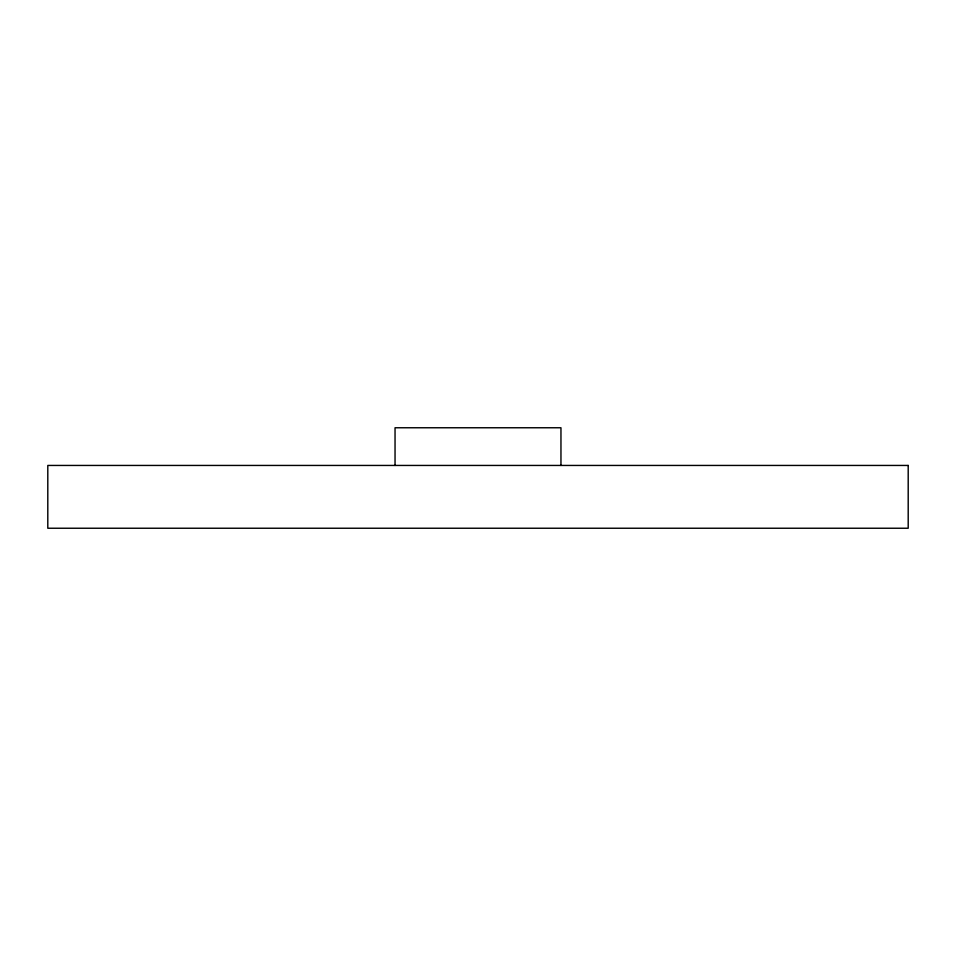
<?xml version="1.0" encoding="UTF-8"?>
<svg xmlns="http://www.w3.org/2000/svg" width="956" height="956" viewBox="0 0 956 956"><rect width="100%" height="100%" fill="white"/><g stroke="black" fill="none" stroke-linecap="round" stroke-linejoin="round"><path stroke-width="1.43" d="M560.957 465.441L560.957 427.762L395.043 427.762L395.043 465.441M908.2 465.441L47.8 465.441L47.8 528.238L908.2 528.238L908.2 465.441"/></g></svg>
